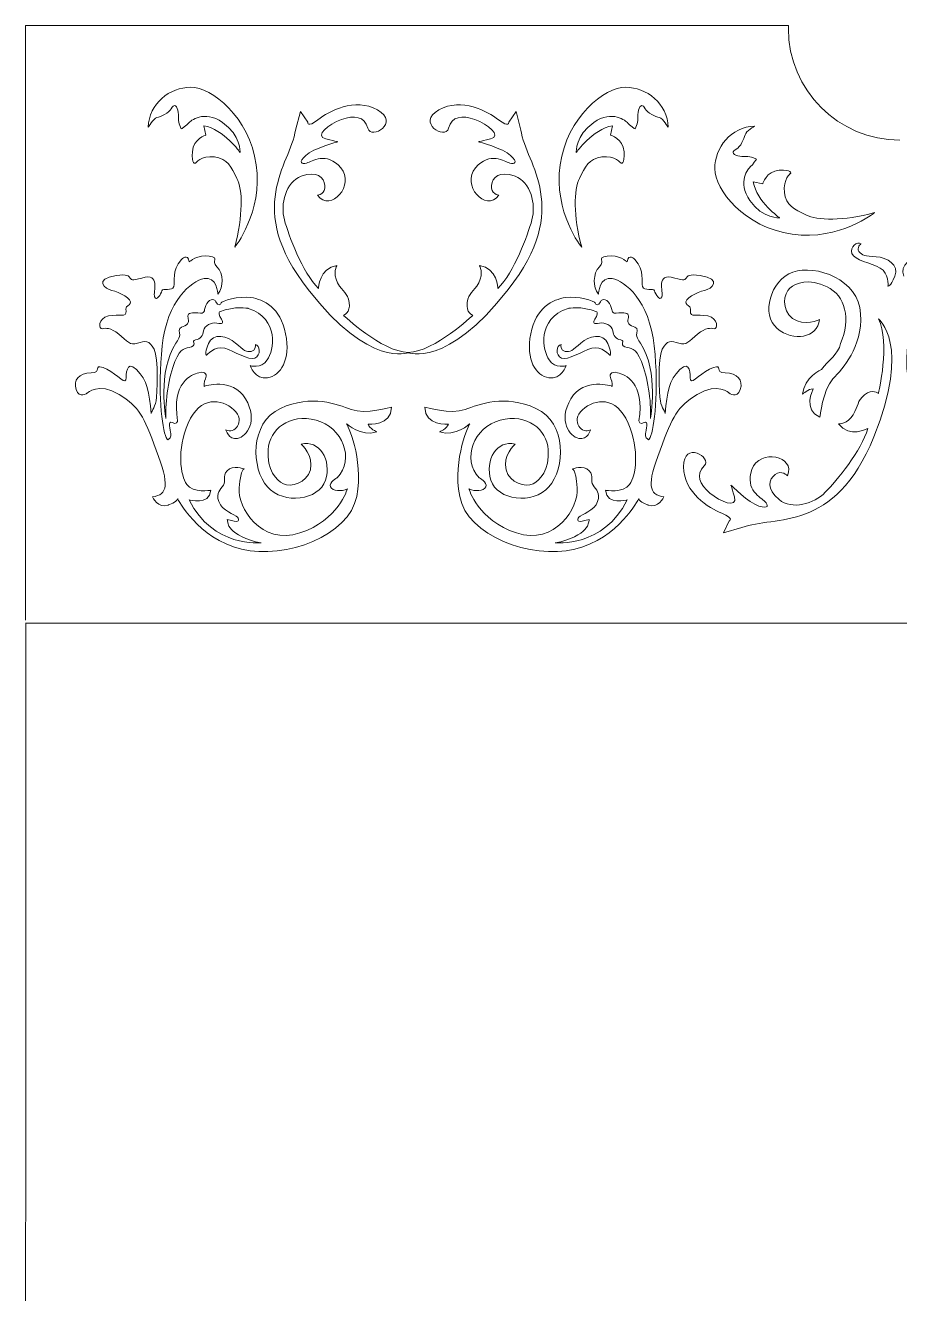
# Model space of a CAD drawing. Header units: millimetres. Extents: x -361 to 361, y -251 to 251.
# Drawn here: x 14.6 to 187.7, y 0 to 251.2 of the extents above; entities that cross this region are included whole.
import ezdxf

# ---------------------------------------------------------------- set-up
doc = ezdxf.new("R2010")
doc.units = ezdxf.units.MM
doc.header["$MEASUREMENT"] = 0
doc.layers.add('layer 1', color=7, linetype='Continuous')

msp = doc.modelspace()

# ---------------------------------------------------------------- linework, layer by layer
at = {"layer": 'layer 1', "lineweight": 9}
for points, knots in [([(14.5697, 133.3888), (14.5697, 133.3888), (14.5697, 251.1888), (14.5697, 251.1888), (14.5697, 251.1888), (14.5697, 251.1888), (14.5696, 251.1888), (14.5696, 251.1888), (14.5696, 251.1888), (14.5696, 251.1888), (165.6946, 251.1888), (165.6946, 251.1888)], [0, 0, 0, 0, 0.25, 0.25, 0.25, 0.25, 0.5, 0.5, 0.5, 0.5, 1, 1, 1, 1]), ([(45.1355, 231.3657), (45.1355, 231.3657), (45.4327, 230.6699), (45.4327, 230.6699), (45.4327, 230.6699), (45.4327, 230.6699), (45.1355, 231.3657), (45.1355, 231.3657)], [0, 0, 0, 0, 0.33333333, 0.33333333, 0.33333333, 0.33333333, 1, 1, 1, 1]), ([(49.9116, 231.3157), (49.9116, 231.3157), (50.3067, 229.4277), (50.3067, 229.4277), (50.3067, 229.4277), (50.3067, 229.4277), (49.9116, 231.3157), (49.9116, 231.3157)], [0, 0, 0, 0, 0.33333333, 0.33333333, 0.33333333, 0.33333333, 1, 1, 1, 1]), ([(130.8552, 231.3157), (130.8552, 231.3157), (130.4601, 229.4277), (130.4601, 229.4277), (130.4601, 229.4277), (130.4601, 229.4277), (130.8552, 231.3157), (130.8552, 231.3157)], [0, 0, 0, 0, 0.33333333, 0.33333333, 0.33333333, 0.33333333, 1, 1, 1, 1]), ([(135.6313, 231.3657), (135.6313, 231.3657), (135.3341, 230.6699), (135.3341, 230.6699), (135.3341, 230.6699), (135.3341, 230.6699), (135.6313, 231.3657), (135.6313, 231.3657)], [0, 0, 0, 0, 0.33333333, 0.33333333, 0.33333333, 0.33333333, 1, 1, 1, 1]), ([(158.6538, 224.9882), (158.6538, 224.9882), (159.3496, 224.691), (159.3496, 224.691), (159.3496, 224.691), (159.3496, 224.691), (158.6538, 224.9882), (158.6538, 224.9882)], [0, 0, 0, 0, 0.33333333, 0.33333333, 0.33333333, 0.33333333, 1, 1, 1, 1]), ([(158.7038, 220.2121), (158.7038, 220.2121), (160.5919, 219.817), (160.5919, 219.817), (160.5919, 219.817), (160.5919, 219.817), (158.7038, 220.2121), (158.7038, 220.2121)], [0, 0, 0, 0, 0.33333333, 0.33333333, 0.33333333, 0.33333333, 1, 1, 1, 1]), ([(182.7621, 214.098), (182.7621, 214.098), (182.7621, 214.098), (182.7621, 214.098), (182.7621, 214.098), (182.7621, 214.098), (182.7621, 214.098), (182.7621, 214.098)], [0, 0, 0, 0, 0.33333333, 0.33333333, 0.33333333, 0.33333333, 1, 1, 1, 1]), ([(56.0256, 207.2574), (56.0256, 207.2574), (56.0256, 207.2574), (56.0256, 207.2574), (56.0256, 207.2574), (56.0256, 207.2574), (56.0256, 207.2574), (56.0256, 207.2574)], [0, 0, 0, 0, 0.33333333, 0.33333333, 0.33333333, 0.33333333, 1, 1, 1, 1]), ([(124.7411, 207.2574), (124.7411, 207.2574), (124.7411, 207.2574), (124.7411, 207.2574), (124.7411, 207.2574), (124.7411, 207.2574), (124.7411, 207.2574), (124.7411, 207.2574)], [0, 0, 0, 0, 0.33333333, 0.33333333, 0.33333333, 0.33333333, 1, 1, 1, 1]), ([(185.4042, 199.571), (185.4042, 199.571), (185.4042, 199.571), (185.4042, 199.571), (185.4042, 199.571), (185.4042, 199.571), (185.4042, 199.571), (185.4042, 199.571)], [0, 0, 0, 0, 0.33333333, 0.33333333, 0.33333333, 0.33333333, 1, 1, 1, 1]), ([(183.5041, 193.078), (183.5041, 193.078), (183.5043, 193.078), (183.5043, 193.078), (183.5043, 193.078), (183.5043, 193.078), (183.5041, 193.078), (183.5041, 193.078)], [0, 0, 0, 0, 0.33333333, 0.33333333, 0.33333333, 0.33333333, 1, 1, 1, 1]), ([(90.3834, 186.3722), (90.3834, 186.3722), (90.3834, 186.3722), (90.3834, 186.3722), (90.3834, 186.3722), (90.3834, 186.3722), (90.3834, 186.3722), (90.3834, 186.3722)], [0, 0, 0, 0, 0.33333333, 0.33333333, 0.33333333, 0.33333333, 1, 1, 1, 1]), ([(90.3834, 186.3722), (90.3834, 186.3722), (90.3834, 186.3722), (90.3834, 186.3722), (90.3834, 186.3722), (90.3834, 186.3722), (90.3834, 186.3722), (90.3834, 186.3722)], [0, 0, 0, 0, 0.33333333, 0.33333333, 0.33333333, 0.33333333, 1, 1, 1, 1]), ([(176.003, 188.148), (176.003, 188.148), (176.003, 188.148), (176.003, 188.148), (176.003, 188.148), (176.003, 188.148), (176.003, 188.148), (176.003, 188.148)], [0, 0, 0, 0, 0.33333333, 0.33333333, 0.33333333, 0.33333333, 1, 1, 1, 1]), ([(50.4299, 185.8323), (50.4299, 185.8323), (50.4299, 185.8323), (50.4299, 185.8323), (50.4299, 185.8323), (50.4299, 185.8323), (50.4299, 185.8323), (50.4299, 185.8323)], [0, 0, 0, 0, 0.33333333, 0.33333333, 0.33333333, 0.33333333, 1, 1, 1, 1]), ([(130.3369, 185.8323), (130.3369, 185.8323), (130.3369, 185.8323), (130.3369, 185.8323), (130.3369, 185.8323), (130.3369, 185.8323), (130.3369, 185.8323), (130.3369, 185.8323)], [0, 0, 0, 0, 0.33333333, 0.33333333, 0.33333333, 0.33333333, 1, 1, 1, 1]), ([(42.4042, 173.3439), (42.4042, 173.3439), (42.4042, 173.3439), (42.4042, 173.3439), (42.4042, 173.3439), (42.4042, 173.3439), (42.4042, 173.3439), (42.4042, 173.3439)], [0, 0, 0, 0, 0.33333333, 0.33333333, 0.33333333, 0.33333333, 1, 1, 1, 1]), ([(138.3626, 173.3439), (138.3626, 173.3439), (138.3626, 173.3439), (138.3626, 173.3439), (138.3626, 173.3439), (138.3626, 173.3439), (138.3626, 173.3439), (138.3626, 173.3439)], [0, 0, 0, 0, 0.33333333, 0.33333333, 0.33333333, 0.33333333, 1, 1, 1, 1]), ([(42.4465, 169.5336), (42.4465, 169.5336), (42.4465, 169.5336), (42.4465, 169.5336), (42.4465, 169.5336), (42.4465, 169.5336), (42.4465, 169.5336), (42.4465, 169.5336)], [0, 0, 0, 0, 0.33333333, 0.33333333, 0.33333333, 0.33333333, 1, 1, 1, 1]), ([(138.3203, 169.5336), (138.3203, 169.5336), (138.3203, 169.5336), (138.3203, 169.5336), (138.3203, 169.5336), (138.3203, 169.5336), (138.3203, 169.5336), (138.3203, 169.5336)], [0, 0, 0, 0, 0.33333333, 0.33333333, 0.33333333, 0.33333333, 1, 1, 1, 1]), ([(54.565, 153.3419), (54.565, 153.3419), (55.4253, 153.1293), (55.4253, 153.1293), (55.4253, 153.1293), (55.4253, 153.1293), (54.565, 153.3419), (54.565, 153.3419)], [0, 0, 0, 0, 0.33333333, 0.33333333, 0.33333333, 0.33333333, 1, 1, 1, 1]), ([(126.2018, 153.3419), (126.2018, 153.3419), (125.3414, 153.1293), (125.3414, 153.1293), (125.3414, 153.1293), (125.3414, 153.1293), (126.2018, 153.3419), (126.2018, 153.3419)], [0, 0, 0, 0, 0.33333333, 0.33333333, 0.33333333, 0.33333333, 1, 1, 1, 1]), ([(14.6237, -104.4463), (14.6237, -104.4463), (14.6237, 13.3537), (14.6237, 13.3537), (14.6237, 13.3537), (14.6237, 13.3537), (14.6338, 15.05), (14.6338, 15.05), (14.6338, 15.05), (14.6338, 15.05), (14.6338, 132.8463), (14.6338, 132.8463)], [0, 0, 0, 0, 0.25, 0.25, 0.25, 0.25, 0.5, 0.5, 0.5, 0.5, 1, 1, 1, 1])]:
    msp.add_open_spline(points, degree=3, knots=knots, dxfattribs=at)
for points in [[(165.6946, 251.1888), (165.6874, 250.98), (165.6696, 250.7746), (165.6696, 250.5638)], [(165.6696, 250.5638), (165.6696, 238.3585), (175.5643, 228.4638), (187.7696, 228.4638)], [(47.3178, 238.9286), (43.2174, 238.9376), (38.9894, 235.7), (38.9121, 231.0274)], [(60.2926, 223.575), (58.9649, 233.0774), (51.4183, 238.9196), (47.3178, 238.9286)], [(120.4742, 223.575), (121.8019, 233.0774), (129.3485, 238.9196), (133.4489, 238.9286)], [(133.4489, 238.9286), (137.5494, 238.9376), (141.7774, 235.7), (141.8547, 231.0274)], [(72.5216, 232.5016), (74.7251, 234.1997), (79.739, 236.9827), (84.2973, 234.4384)], [(108.2452, 232.5016), (106.0417, 234.1997), (101.0278, 236.9827), (96.4695, 234.4384)], [(40.6192, 232.9249), (41.3426, 233.1187), (43.0437, 233.7961), (43.4705, 234.6858)], [(43.4705, 234.6858), (43.8968, 235.575), (44.4689, 235.5072), (44.7735, 234.3703)], [(44.7735, 234.3703), (45.0781, 233.2335), (44.7072, 232.1371), (45.1355, 231.3657)], [(46.892, 231.8364), (47.2224, 232.2567), (49.9353, 234.5344), (53.611, 231.9746)], [(68.0837, 230.4624), (68.0837, 230.4624), (69.0261, 234.1117), (69.0261, 234.1117)], [(69.0261, 234.1117), (69.0261, 234.1117), (70.4805, 231.9913), (70.4805, 231.9913)], [(84.2973, 234.4384), (88.856, 231.8942), (83.0228, 228.448), (82.386, 230.8246)], [(96.4695, 234.4384), (91.9108, 231.8942), (97.744, 228.448), (98.3808, 230.8246)], [(111.7407, 234.1117), (111.7407, 234.1117), (110.2863, 231.9913), (110.2863, 231.9913)], [(112.683, 230.4624), (112.683, 230.4624), (111.7407, 234.1117), (111.7407, 234.1117)], [(133.8748, 231.8364), (133.5443, 232.2567), (130.8315, 234.5344), (127.1558, 231.9746)], [(135.9933, 234.3703), (135.6887, 233.2335), (136.0595, 232.1371), (135.6313, 231.3657)], [(137.2963, 234.6858), (136.8699, 235.575), (136.2979, 235.5072), (135.9933, 234.3703)], [(140.1476, 232.9249), (139.4242, 233.1187), (137.7231, 233.7961), (137.2963, 234.6858)], [(38.9121, 231.0274), (38.9121, 231.0274), (39.8957, 232.731), (40.6192, 232.9249)], [(45.4327, 230.6699), (45.4327, 230.6699), (46.5621, 231.4157), (46.892, 231.8364)], [(57.0848, 226.0381), (57.0848, 226.0381), (53.868, 230.604), (49.9116, 231.3157)], [(53.611, 231.9746), (57.2877, 229.4151), (57.0848, 226.0381), (57.0848, 226.0381)], [(70.4805, 231.9913), (70.4805, 231.9913), (70.3186, 230.8031), (72.5216, 232.5016)], [(77.1669, 232.5278), (74.6385, 231.6288), (71.7193, 229.2963), (74.0911, 228.7128)], [(82.386, 230.8246), (81.7492, 233.2013), (79.6949, 233.4267), (77.1669, 232.5278)], [(98.3808, 230.8246), (99.0176, 233.2013), (101.0719, 233.4267), (103.5998, 232.5278)], [(103.5998, 232.5278), (106.1282, 231.6288), (109.0474, 229.2963), (106.6757, 228.7128)], [(110.2863, 231.9913), (110.2863, 231.9913), (110.4481, 230.8031), (108.2452, 232.5016)], [(127.1558, 231.9746), (123.4791, 229.4151), (123.682, 226.0381), (123.682, 226.0381)], [(123.682, 226.0381), (123.682, 226.0381), (126.8988, 230.604), (130.8552, 231.3157)], [(135.3341, 230.6699), (135.3341, 230.6699), (134.2046, 231.4157), (133.8748, 231.8364)], [(141.8547, 231.0274), (141.8547, 231.0274), (140.8711, 232.731), (140.1476, 232.9249)], [(151.0909, 222.8058), (151.0819, 226.9063), (154.3195, 231.1343), (158.9921, 231.2115)], [(158.9921, 231.2115), (158.9921, 231.2115), (157.2885, 230.228), (157.0946, 229.5045)], [(50.3067, 229.4277), (50.3067, 229.4277), (47.8267, 228.7632), (47.6364, 226.1644)], [(70.5705, 198.8595), (57.8631, 215.2218), (66.9893, 223.5233), (68.0837, 230.4624)], [(74.0911, 228.7128), (76.4622, 228.1302), (76.4622, 228.1302), (76.4622, 228.1302)], [(106.6757, 228.7128), (104.3046, 228.1302), (104.3046, 228.1302), (104.3046, 228.1302)], [(110.1963, 198.8595), (122.9037, 215.2218), (113.7775, 223.5233), (112.683, 230.4624)], [(130.4601, 229.4277), (130.4601, 229.4277), (132.9401, 228.7632), (133.1304, 226.1644)], [(157.0946, 229.5045), (156.9008, 228.7811), (156.2234, 227.0799), (155.3337, 226.6532)], [(47.6364, 226.1644), (47.4465, 223.5658), (48.2456, 223.8907), (48.2456, 223.8907)], [(76.4622, 228.1302), (76.4622, 228.1302), (71.6051, 226.8287), (70.0974, 225.4278)], [(70.2784, 223.9255), (71.3119, 224.2024), (74.183, 226.301), (77.0678, 222.9759)], [(110.4884, 223.9255), (109.4549, 224.2024), (106.5838, 226.301), (103.6989, 222.9759)], [(104.3046, 228.1302), (104.3046, 228.1302), (109.1617, 226.8287), (110.6694, 225.4278)], [(133.1304, 226.1644), (133.3203, 223.5658), (132.5212, 223.8907), (132.5212, 223.8907)], [(155.3337, 226.6532), (154.4446, 226.2268), (154.5123, 225.6548), (155.6492, 225.3502)], [(48.2456, 223.8907), (48.2456, 223.8907), (49.3879, 225.4152), (52.0136, 225.1224)], [(52.0136, 225.1224), (54.6395, 224.829), (55.317, 223.1274), (56.4707, 220.8888)], [(56.0256, 207.2574), (56.0256, 207.2574), (61.6201, 214.073), (60.2926, 223.575)], [(70.0974, 225.4278), (68.5896, 224.0268), (69.2449, 223.6485), (70.2784, 223.9255)], [(110.6694, 225.4278), (112.1771, 224.0268), (111.5219, 223.6485), (110.4884, 223.9255)], [(124.7411, 207.2574), (124.7411, 207.2574), (119.1467, 214.073), (120.4742, 223.575)], [(128.7531, 225.1224), (126.1273, 224.829), (125.4498, 223.1274), (124.2961, 220.8888)], [(132.5212, 223.8907), (132.5212, 223.8907), (131.3789, 225.4152), (128.7531, 225.1224)], [(155.6492, 225.3502), (156.7861, 225.0456), (157.8824, 225.4164), (158.6538, 224.9882)], [(159.3496, 224.691), (159.3496, 224.691), (158.6039, 223.5615), (158.1832, 223.2317)], [(69.2067, 221.3126), (66.0857, 220.1445), (65.0438, 215.7668), (65.8746, 212.6662)], [(73.9089, 219.471), (73.7001, 221.0771), (72.327, 222.481), (69.2067, 221.3126)], [(77.0678, 222.9759), (79.9527, 219.6508), (75.0388, 214.0141), (72.4363, 217.5256)], [(103.6989, 222.9759), (100.8141, 219.6508), (105.728, 214.0141), (108.3305, 217.5256)], [(106.8578, 219.471), (107.0667, 221.0771), (108.4398, 222.481), (111.5601, 221.3126)], [(111.5601, 221.3126), (114.6811, 220.1445), (115.723, 215.7668), (114.8922, 212.6662)], [(166.4446, 209.8311), (156.9421, 211.1588), (151.0999, 218.7054), (151.0909, 222.8058)], [(158.1832, 223.2317), (157.7628, 222.9012), (155.4851, 220.1884), (158.0449, 216.5127)], [(160.5919, 219.817), (160.5919, 219.817), (161.2564, 222.2969), (163.8551, 222.4873)], [(163.8551, 222.4873), (166.4538, 222.6771), (166.1289, 221.878), (166.1289, 221.878)], [(166.1289, 221.878), (166.1289, 221.878), (164.6043, 220.7357), (164.8972, 218.11)], [(56.4707, 220.8888), (57.6244, 218.6502), (57.6858, 213.4619), (56.0256, 207.2574)], [(72.4363, 217.5256), (72.4363, 217.5256), (74.1176, 217.8653), (73.9089, 219.471)], [(108.3305, 217.5256), (108.3305, 217.5256), (106.6491, 217.8653), (106.8578, 219.471)], [(124.2961, 220.8888), (123.1424, 218.6502), (123.081, 213.4619), (124.7411, 207.2574)], [(163.9814, 213.0388), (163.9814, 213.0388), (159.4156, 216.2556), (158.7038, 220.2121)], [(158.0449, 216.5127), (160.6045, 212.836), (163.9814, 213.0388), (163.9814, 213.0388)], [(164.8972, 218.11), (165.1905, 215.4842), (166.8921, 214.8067), (169.1307, 213.653)], [(182.7621, 214.098), (182.7621, 214.098), (175.9465, 208.5035), (166.4446, 209.8311)], [(169.1307, 213.653), (171.3694, 212.4993), (176.5576, 212.4378), (182.7621, 214.098)], [(65.8746, 212.6662), (66.7052, 209.5662), (69.4225, 202.3192), (72.6175, 199.0767)], [(114.8922, 212.6662), (114.0615, 209.5662), (111.3443, 202.3192), (108.1493, 199.0767)], [(178.245, 205.9791), (177.7526, 207.2601), (179.3391, 208.5054), (180.0761, 207.9425)], [(45.4887, 204.8116), (45.4887, 204.8116), (46.7454, 206.1823), (47.0191, 204.336)], [(135.2781, 204.8116), (135.2781, 204.8116), (134.0214, 206.1823), (133.7477, 204.336)], [(183.8487, 203.1202), (182.0307, 204.129), (178.7373, 204.6985), (178.245, 205.9791)], [(180.0761, 207.9425), (180.0761, 207.9425), (179.0716, 207.1154), (179.6584, 206.3837)], [(179.6584, 206.3837), (180.2459, 205.6517), (180.8657, 205.4332), (183.0419, 205.3725)], [(43.969, 199.4577), (44.2989, 200.4318), (43.4331, 202.5631), (45.4887, 204.8116)], [(47.0191, 204.336), (47.0191, 204.336), (48.7404, 205.9049), (50.9962, 205.4758)], [(50.9962, 205.4758), (53.2528, 205.0469), (51.2002, 204.718), (52.5203, 203.3735)], [(72.6175, 199.0767), (72.6175, 199.0767), (72.7298, 203.2049), (76.2783, 203.6023)], [(76.2783, 203.6023), (76.2783, 203.6023), (75.3426, 202.1336), (76.4133, 200.2046)], [(104.4885, 203.6023), (104.4885, 203.6023), (105.4242, 202.1336), (104.3534, 200.2046)], [(108.1493, 199.0767), (108.1493, 199.0767), (108.0369, 203.2049), (104.4885, 203.6023)], [(129.7706, 205.4758), (127.514, 205.0469), (129.5666, 204.718), (128.2465, 203.3735)], [(133.7477, 204.336), (133.7477, 204.336), (132.0264, 205.9049), (129.7706, 205.4758)], [(136.7978, 199.4577), (136.4678, 200.4318), (137.3336, 202.5631), (135.2781, 204.8116)], [(166.5718, 202.3141), (171.0843, 203.9054), (179.6567, 200.8919), (179.9869, 194.0581)], [(183.0419, 205.3725), (185.2193, 205.3108), (187.6505, 203.6677), (186.7576, 201.5046)], [(192.2409, 205.3725), (190.0635, 205.3108), (187.6323, 203.6677), (188.5252, 201.5046)], [(31.6983, 198.68), (30.2919, 198.9677), (28.0609, 200.9543), (32.5304, 201.6351)], [(32.5304, 201.6351), (37.0005, 202.3156), (33.7187, 199.9596), (37.6087, 201.1493)], [(37.6087, 201.1493), (41.4991, 202.3396), (39.7668, 198.3312), (40.1633, 197.4034)], [(49.9633, 201.0644), (47.446, 200.5372), (42.6311, 196.7364), (41.659, 187.6889)], [(52.7149, 197.9613), (52.7149, 197.9613), (52.4807, 201.5911), (49.9633, 201.0644)], [(52.5203, 203.3735), (53.8404, 202.0291), (53.8152, 199.3638), (52.7149, 197.9613)], [(128.2465, 203.3735), (126.9264, 202.0291), (126.9515, 199.3638), (128.0518, 197.9613)], [(128.0518, 197.9613), (128.0518, 197.9613), (128.2861, 201.5911), (130.8035, 201.0644)], [(130.8035, 201.0644), (133.3208, 200.5372), (138.1357, 196.7364), (139.1077, 187.6889)], [(143.158, 201.1493), (139.2676, 202.3396), (141, 198.3312), (140.6035, 197.4034)], [(148.2364, 201.6351), (143.7663, 202.3156), (147.0481, 199.9596), (143.158, 201.1493)], [(149.0685, 198.68), (150.4749, 198.9677), (152.7058, 200.9543), (148.2364, 201.6351)], [(163.4517, 191.1676), (160.2277, 193.8356), (162.0602, 200.7222), (166.5718, 202.3141)], [(173.3263, 199.4188), (169.6637, 201.1713), (167.1685, 200.1896), (165.9612, 199.1551)], [(185.4042, 199.571), (185.4042, 199.571), (185.6675, 202.1108), (183.8487, 203.1202)], [(186.7576, 201.5046), (185.8651, 199.3429), (185.4042, 199.571), (185.4042, 199.571)], [(35.3403, 196.1111), (35.9322, 196.9344), (33.1048, 198.3917), (31.6983, 198.68)], [(40.1633, 197.4034), (40.5591, 196.476), (41.4167, 197.9613), (41.6138, 198.6046)], [(41.6138, 198.6046), (41.8103, 199.2477), (43.6402, 198.483), (43.969, 199.4577)], [(90.3834, 186.3722), (90.3834, 186.3722), (82.7465, 183.1816), (70.5705, 198.8595)], [(76.4133, 200.2046), (77.4838, 198.2765), (78.366, 198.2913), (78.6855, 196.2723)], [(90.3834, 186.3722), (90.3834, 186.3722), (98.0203, 183.1816), (110.1963, 198.8595)], [(104.3534, 200.2046), (103.283, 198.2765), (102.4008, 198.2913), (102.0813, 196.2723)], [(139.153, 198.6046), (138.9564, 199.2477), (137.1265, 198.483), (136.7978, 199.4577)], [(140.6035, 197.4034), (140.2077, 196.476), (139.3501, 197.9613), (139.153, 198.6046)], [(145.4264, 196.1111), (144.8345, 196.9344), (147.662, 198.3917), (149.0685, 198.68)], [(165.9612, 199.1551), (164.7533, 198.1201), (164.2357, 194.8426), (166.5044, 193.1573)], [(176.003, 188.148), (178.0779, 193.0373), (176.9885, 197.6669), (173.3263, 199.4188)], [(34.5012, 194.557), (34.4453, 195.8713), (34.7494, 195.2882), (35.3403, 196.1111)], [(50.2977, 195.6916), (50.7973, 196.8595), (51.9319, 197.3109), (52.3093, 196.4522)], [(52.3093, 196.4522), (52.6877, 195.5937), (53.2888, 195.829), (53.335, 196.2103)], [(53.335, 196.2103), (53.3797, 196.5916), (56.7879, 197.6527), (59.2511, 197.2782)], [(59.2511, 197.2782), (61.714, 196.9046), (65.0972, 195.3), (66.119, 190.1098)], [(78.6855, 196.2723), (79.0051, 194.2527), (77.5857, 193.7622), (77.5857, 193.7622)], [(102.0813, 196.2723), (101.7617, 194.2527), (103.1811, 193.7622), (103.1811, 193.7622)], [(121.5157, 197.2782), (119.0528, 196.9046), (115.6696, 195.3), (114.6478, 190.1098)], [(127.4318, 196.2103), (127.3871, 196.5916), (123.9788, 197.6527), (121.5157, 197.2782)], [(128.4574, 196.4522), (128.079, 195.5937), (127.478, 195.829), (127.4318, 196.2103)], [(130.4691, 195.6916), (129.9695, 196.8595), (128.8349, 197.3109), (128.4574, 196.4522)], [(146.2656, 194.557), (146.3215, 195.8713), (146.0174, 195.2882), (145.4264, 196.1111)], [(29.8191, 191.0875), (29.1302, 190.9029), (28.8151, 193.1808), (31.0569, 193.6341)], [(31.0569, 193.6341), (33.2978, 194.0872), (34.5585, 193.2431), (34.5012, 194.557)], [(46.127, 191.694), (47.2102, 192.0585), (46.7963, 193.0553), (46.7544, 193.4866)], [(46.7544, 193.4866), (46.7124, 193.9184), (47.015, 194.4426), (48.6962, 194.229)], [(48.6962, 194.229), (50.3785, 194.0151), (49.799, 194.5245), (50.2977, 195.6916)], [(53.0012, 194.4221), (53.0012, 194.4221), (52.8222, 193.7095), (53.3889, 192.9752)], [(58.716, 195.1409), (58.716, 195.1409), (56.1279, 195.703), (53.0012, 194.4221)], [(62.4864, 184.9271), (63.7708, 186.7479), (64.9624, 193.0494), (58.716, 195.1409)], [(77.5857, 193.7622), (77.5857, 193.7622), (85.0672, 186.6459), (90.3834, 186.3722)], [(103.1811, 193.7622), (103.1811, 193.7622), (95.6996, 186.6459), (90.3834, 186.3722)], [(118.2804, 184.9271), (116.996, 186.7479), (115.8044, 193.0494), (122.0507, 195.1409)], [(122.0507, 195.1409), (122.0507, 195.1409), (124.6388, 195.703), (127.7656, 194.4221)], [(127.7656, 194.4221), (127.7656, 194.4221), (127.9446, 193.7095), (127.3779, 192.9752)], [(132.0706, 194.229), (130.3883, 194.0151), (130.9678, 194.5245), (130.4691, 195.6916)], [(134.0124, 193.4866), (134.0544, 193.9184), (133.7518, 194.4426), (132.0706, 194.229)], [(134.6398, 191.694), (133.5565, 192.0585), (133.9705, 193.0553), (134.0124, 193.4866)], [(149.7099, 193.6341), (147.469, 194.0872), (146.2083, 193.2431), (146.2656, 194.557)], [(150.9477, 191.0875), (151.6366, 190.9029), (151.9517, 193.1808), (149.7099, 193.6341)], [(179.9869, 194.0581), (180.3176, 187.2238), (176.4953, 183.3889), (174.491, 181.1602)], [(33.0544, 190.0347), (31.3712, 191.3556), (30.5084, 191.2722), (29.8191, 191.0875)], [(45.1128, 190.2414), (44.8912, 191.0682), (45.0437, 191.3301), (46.127, 191.694)], [(52.4845, 192.2161), (51.3906, 192.4398), (50.036, 191.7074), (49.8632, 190.7007)], [(53.3889, 192.9752), (53.9551, 192.2407), (53.578, 191.9924), (52.4845, 192.2161)], [(127.3779, 192.9752), (126.8117, 192.2407), (127.1888, 191.9924), (128.2822, 192.2161)], [(128.2822, 192.2161), (129.3762, 192.4398), (130.7308, 191.7074), (130.9036, 190.7007)], [(135.654, 190.2414), (135.8755, 191.0682), (135.7231, 191.3301), (134.6398, 191.694)], [(147.7124, 190.0347), (149.3956, 191.3556), (150.2584, 191.2722), (150.9477, 191.0875)], [(171.865, 192.9176), (171.4, 189.2022), (166.6757, 188.4996), (163.4517, 191.1676)], [(166.5044, 193.1573), (168.7735, 191.4714), (171.865, 192.9176), (171.865, 192.9176)], [(183.5043, 193.078), (183.5043, 193.078), (190.086, 188.0595), (182.5964, 169.6759)], [(183.5033, 178.2999), (183.5033, 178.2999), (185.9254, 188.3371), (183.5041, 193.078)], [(191.7784, 193.078), (191.7784, 193.078), (185.1968, 188.0595), (192.6863, 169.6759)], [(36.7877, 188.2292), (35.309, 187.6851), (34.7377, 188.7134), (33.0544, 190.0347)], [(40.0604, 187.0385), (39.1302, 188.8568), (38.2673, 188.7735), (36.7877, 188.2292)], [(44.3849, 188.274), (44.3849, 188.274), (45.3343, 189.4146), (45.1128, 190.2414)], [(48.2847, 188.8753), (47.2326, 188.6676), (48.6632, 188.0164), (47.46, 187.5461)], [(49.8632, 190.7007), (49.6897, 189.6944), (49.3366, 189.0835), (48.2847, 188.8753)], [(56.2025, 188.2642), (54.6192, 189.7602), (51.7382, 190.3175), (50.8401, 188.1566)], [(66.119, 190.1098), (67.1404, 184.9191), (65.1, 181.7875), (62.5456, 181.3988)], [(114.6478, 190.1098), (113.6264, 184.9191), (115.6668, 181.7875), (118.2212, 181.3988)], [(124.5643, 188.2642), (126.1476, 189.7602), (129.0286, 190.3175), (129.9267, 188.1566)], [(130.9036, 190.7007), (131.0771, 189.6944), (131.4302, 189.0835), (132.4821, 188.8753)], [(132.4821, 188.8753), (133.5342, 188.6676), (132.1036, 188.0164), (133.3068, 187.5461)], [(136.3819, 188.274), (136.3819, 188.274), (135.4325, 189.4146), (135.654, 190.2414)], [(140.7063, 187.0385), (141.6366, 188.8568), (142.4995, 188.7735), (143.9791, 188.2292)], [(143.9791, 188.2292), (145.4578, 187.6851), (146.0291, 188.7134), (147.7124, 190.0347)], [(40.4409, 176.8026), (40.6594, 178.1904), (40.9909, 185.2198), (40.0604, 187.0385)], [(42.4042, 173.3439), (42.4042, 173.3439), (40.6746, 182.5542), (44.3849, 188.274)], [(41.659, 187.6889), (40.6882, 178.6443), (41.6822, 171.4889), (42.4465, 169.5336)], [(47.46, 187.5461), (46.2566, 187.0763), (45.3827, 187.5805), (44.187, 184.6016)], [(50.8401, 188.1566), (49.9426, 185.9969), (50.4299, 185.8323), (50.4299, 185.8323)], [(50.4299, 185.8323), (50.4299, 185.8323), (52.0395, 187.8144), (54.0394, 187.242)], [(54.0394, 187.242), (56.0382, 186.6699), (58.7698, 184.7438), (60.0233, 185.3012)], [(59.31, 186.5867), (58.377, 186.4846), (57.7842, 186.7683), (56.2025, 188.2642)], [(60.1169, 187.9843), (60.1169, 187.9843), (60.2424, 186.6892), (59.31, 186.5867)], [(60.0233, 185.3012), (61.2774, 185.8588), (61.0361, 187.8612), (60.1169, 187.9843)], [(120.7435, 185.3012), (119.4894, 185.8588), (119.7307, 187.8612), (120.6499, 187.9843)], [(120.6499, 187.9843), (120.6499, 187.9843), (120.5244, 186.6892), (121.4568, 186.5867)], [(126.7274, 187.242), (124.7286, 186.6699), (121.997, 184.7438), (120.7435, 185.3012)], [(121.4568, 186.5867), (122.3898, 186.4846), (122.9826, 186.7683), (124.5643, 188.2642)], [(130.3369, 185.8323), (130.3369, 185.8323), (128.7273, 187.8144), (126.7274, 187.242)], [(129.9267, 188.1566), (130.8241, 185.9969), (130.3369, 185.8323), (130.3369, 185.8323)], [(133.3068, 187.5461), (134.5102, 187.0763), (135.3841, 187.5805), (136.5798, 184.6016)], [(138.3626, 173.3439), (138.3626, 173.3439), (140.0922, 182.5542), (136.3819, 188.274)], [(139.1077, 187.6889), (140.0785, 178.6443), (139.0845, 171.4889), (138.3203, 169.5336)], [(140.3259, 176.8026), (140.1073, 178.1904), (139.7759, 185.2198), (140.7063, 187.0385)], [(172.2479, 183.0579), (173.5258, 184.7182), (175.5894, 186.1361), (176.003, 188.148)], [(27.5783, 182.3657), (29.9309, 182.4056), (27.8621, 184.0657), (29.9475, 183.4436)], [(29.9475, 183.4436), (32.0345, 182.8214), (34.2619, 180.0214), (34.4538, 180.9585)], [(34.4538, 180.9585), (34.6457, 181.8961), (34.3838, 185.0754), (36.5647, 183.0007)], [(44.187, 184.6016), (42.991, 181.6236), (42.207, 176.8353), (42.4042, 173.3439)], [(59.0975, 183.7976), (59.0975, 183.7976), (61.2019, 183.1064), (62.4864, 184.9271)], [(62.5456, 181.3988), (59.9918, 181.0098), (59.0975, 183.7976), (59.0975, 183.7976)], [(118.2212, 181.3988), (120.775, 181.0098), (121.6693, 183.7976), (121.6693, 183.7976)], [(121.6693, 183.7976), (121.6693, 183.7976), (119.5649, 183.1064), (118.2804, 184.9271)], [(136.5798, 184.6016), (137.7757, 181.6236), (138.5598, 176.8353), (138.3626, 173.3439)], [(146.3129, 180.9585), (146.1211, 181.8961), (146.383, 185.0754), (144.2021, 183.0007)], [(150.8192, 183.4436), (148.7323, 182.8214), (146.5049, 180.0214), (146.3129, 180.9585)], [(153.1884, 182.3657), (150.8358, 182.4056), (152.9046, 184.0657), (150.8192, 183.4436)], [(24.6237, 179.0639), (23.9685, 180.9554), (25.2266, 182.3265), (27.5783, 182.3657)], [(36.5647, 183.0007), (38.7448, 180.9269), (39.0961, 178.5104), (39.4785, 174.3298)], [(44.7136, 172.855), (43.4432, 180.4897), (47.4661, 182.0107), (48.913, 182.3984)], [(48.913, 182.3984), (50.3599, 182.7861), (50.6091, 181.8559), (50.2309, 181.2007)], [(50.2309, 181.2007), (49.8526, 180.5455), (49.9708, 179.691), (49.9708, 179.691)], [(49.9708, 179.691), (49.9708, 179.691), (55.5438, 181.6274), (58.1612, 177.2337)], [(130.796, 179.691), (130.796, 179.691), (125.2229, 181.6274), (122.6056, 177.2337)], [(131.8538, 182.3984), (130.4069, 182.7861), (130.1576, 181.8559), (130.5359, 181.2007)], [(130.5359, 181.2007), (130.9142, 180.5455), (130.796, 179.691), (130.796, 179.691)], [(136.0532, 172.855), (137.3235, 180.4897), (133.3007, 182.0107), (131.8538, 182.3984)], [(144.2021, 183.0007), (142.022, 180.9269), (141.6707, 178.5104), (141.2883, 174.3298)], [(156.1431, 179.0639), (156.7983, 180.9554), (155.5402, 182.3265), (153.1884, 182.3657)], [(168.5046, 178.1354), (168.7042, 181.4532), (172.2479, 183.0579), (172.2479, 183.0579)], [(174.491, 181.1602), (172.4867, 178.9314), (171.9279, 173.6097), (171.9279, 173.6097)], [(26.8418, 178.3655), (26.8418, 178.3655), (25.2774, 177.172), (24.6237, 179.0639)], [(33.1274, 178.0559), (29.0097, 180.608), (26.8418, 178.3655), (26.8418, 178.3655)], [(147.6393, 178.0559), (151.7571, 180.608), (153.925, 178.3655), (153.925, 178.3655)], [(153.925, 178.3655), (153.925, 178.3655), (155.4894, 177.172), (156.1431, 179.0639)], [(171.9279, 173.6097), (168.4382, 175.017), (170.5751, 179.1702), (170.5751, 179.1702)], [(170.5751, 179.1702), (169.6196, 179.2898), (168.5046, 178.1354), (168.5046, 178.1354)], [(180.7796, 177.9973), (182.3688, 179.2838), (183.5033, 178.2999), (183.5033, 178.2999)], [(40.5009, 167.0723), (37.8667, 174.0092), (37.2446, 175.5041), (33.1274, 178.0559)], [(39.4785, 174.3298), (39.3041, 174.4304), (40.2217, 175.4151), (40.4409, 176.8026)], [(55.8611, 175.0671), (53.3843, 177.283), (49.1452, 177.8092), (46.8222, 172.4231)], [(58.1612, 177.2337), (60.778, 172.8399), (58.3905, 169.7632), (56.6059, 169.3957)], [(65.0945, 175.3242), (71.3006, 178.2056), (76.293, 176.1099), (79.1127, 175.0931)], [(115.6723, 175.3242), (109.4662, 178.2056), (104.4738, 176.1099), (101.6541, 175.0931)], [(122.6056, 177.2337), (119.9888, 172.8399), (122.3763, 169.7632), (124.1609, 169.3957)], [(124.9057, 175.0671), (127.3825, 177.283), (131.6216, 177.8092), (133.9446, 172.4231)], [(140.2659, 167.0723), (142.9001, 174.0092), (143.5222, 175.5041), (147.6393, 178.0559)], [(141.2883, 174.3298), (141.4626, 174.4304), (140.5451, 175.4151), (140.3259, 176.8026)], [(178.5102, 174.0634), (179.6447, 175.9545), (179.1907, 176.7111), (180.7796, 177.9973)], [(54.2673, 171.0953), (55.8953, 169.9807), (58.3386, 172.8509), (55.8611, 175.0671)], [(62.5016, 159.787), (59.3274, 163.3674), (58.8888, 172.4434), (65.0945, 175.3242)], [(72.1416, 173.0036), (66.9023, 174.3691), (62.8814, 171.187), (62.6385, 167.1347)], [(79.1127, 175.0931), (81.9324, 174.0763), (87.0724, 175.5638), (87.0724, 175.5638)], [(87.0724, 175.5638), (87.0837, 171.8011), (82.4315, 172.2156), (82.4315, 172.2156)], [(93.6944, 175.5638), (93.6831, 171.8011), (98.3353, 172.2156), (98.3353, 172.2156)], [(101.6541, 175.0931), (98.8344, 174.0763), (93.6944, 175.5638), (93.6944, 175.5638)], [(108.6252, 173.0036), (113.8645, 174.3691), (117.8853, 171.187), (118.1283, 167.1347)], [(118.2652, 159.787), (121.4394, 163.3674), (121.878, 172.4434), (115.6723, 175.3242)], [(126.4994, 171.0953), (124.8715, 169.9807), (122.4282, 172.8509), (124.9057, 175.0671)], [(175.6352, 172.2476), (175.6352, 172.2476), (177.375, 172.1716), (178.5102, 174.0634)], [(43.3931, 170.3417), (43.2132, 171.013), (42.7766, 173.056), (43.6421, 172.513)], [(43.6421, 172.513), (44.5077, 171.9696), (44.7136, 172.855), (44.7136, 172.855)], [(46.8222, 172.4231), (44.4994, 167.038), (45.284, 162.0425), (46.5337, 160.2726)], [(56.6059, 169.3957), (54.8212, 169.0283), (54.2673, 171.0953), (54.2673, 171.0953)], [(76.3042, 161.6028), (79.8771, 165.2182), (77.3813, 171.6388), (72.1416, 173.0036)], [(84.1702, 170.6876), (81.0216, 169.6224), (78.2, 172.3003), (78.2, 172.3003)], [(78.2, 172.3003), (78.2, 172.3003), (81.6609, 165.5849), (80.1814, 157.8775)], [(82.4315, 172.2156), (82.6807, 171.2854), (84.1702, 170.6876), (84.1702, 170.6876)], [(96.5966, 170.6876), (99.7451, 169.6224), (102.5668, 172.3003), (102.5668, 172.3003)], [(98.3353, 172.2156), (98.0861, 171.2854), (96.5966, 170.6876), (96.5966, 170.6876)], [(102.5668, 172.3003), (102.5668, 172.3003), (99.1059, 165.5849), (100.5854, 157.8775)], [(104.4626, 161.6028), (100.8897, 165.2182), (103.3855, 171.6388), (108.6252, 173.0036)], [(124.1609, 169.3957), (125.9456, 169.0283), (126.4994, 171.0953), (126.4994, 171.0953)], [(133.9446, 172.4231), (136.2674, 167.038), (135.4827, 162.0425), (134.2331, 160.2726)], [(137.1247, 172.513), (136.2591, 171.9696), (136.0532, 172.855), (136.0532, 172.855)], [(137.3737, 170.3417), (137.5536, 171.013), (137.9902, 173.056), (137.1247, 172.513)], [(172.9875, 158.7057), (175.2569, 160.9751), (180.1743, 166.9518), (181.3849, 171.34)], [(181.3849, 171.34), (181.3849, 171.34), (177.7536, 169.3732), (175.6352, 172.2476)], [(42.4465, 169.5336), (42.6998, 168.8861), (42.9189, 169.2176), (42.9189, 169.2176)], [(42.9189, 169.2176), (42.9189, 169.2176), (43.5731, 169.6699), (43.3931, 170.3417)], [(69.2112, 168.2307), (72.828, 169.1998), (75.2589, 165.0885), (74.0023, 161.0968)], [(111.5556, 168.2307), (107.9388, 169.1998), (105.5079, 165.0885), (106.7645, 161.0968)], [(137.8479, 169.2176), (137.8479, 169.2176), (137.1937, 169.6699), (137.3737, 170.3417)], [(138.3203, 169.5336), (138.067, 168.8861), (137.8479, 169.2176), (137.8479, 169.2176)], [(144.9209, 163.7741), (144.8449, 168.9942), (150.7459, 165.6656), (149.0061, 163.9258)], [(182.5964, 169.6759), (174.78, 150.4898), (163.0276, 154.2425), (156.471, 151.7208)], [(39.7748, 157.795), (42.7516, 158.2608), (43.135, 160.1353), (40.5009, 167.0723)], [(62.6385, 167.1347), (62.3952, 163.0817), (64.2447, 161.1403), (65.6579, 160.4117)], [(71.009, 163.1748), (71.7156, 165.9119), (69.2112, 168.2307), (69.2112, 168.2307)], [(109.7578, 163.1748), (109.0512, 165.9119), (111.5556, 168.2307), (111.5556, 168.2307)], [(118.1283, 167.1347), (118.3715, 163.0817), (116.5221, 161.1403), (115.1089, 160.4117)], [(140.9919, 157.795), (138.0152, 158.2608), (137.6318, 160.1353), (140.2659, 167.0723)], [(158.4624, 163.2445), (159.8996, 167.4054), (167.2381, 165.9682), (165.4983, 161.9587)], [(54.5596, 162.9765), (55.6812, 164.1632), (57.9015, 163.3181), (57.9015, 163.3181)], [(57.9015, 163.3181), (57.9015, 163.3181), (57.274, 163.5931), (56.8997, 159.6158)], [(126.2071, 162.9765), (125.0856, 164.1632), (122.8653, 163.3181), (122.8653, 163.3181)], [(122.8653, 163.3181), (122.8653, 163.3181), (123.4928, 163.5931), (123.8671, 159.6158)], [(152.4861, 154.5445), (149.9137, 155.6037), (144.9965, 158.5544), (144.9209, 163.7741)], [(149.0061, 163.9258), (147.2663, 162.186), (148.0982, 160.2942), (150.1406, 158.5544)], [(53.7772, 160.1089), (54.4103, 161.0534), (53.4376, 161.7897), (54.5596, 162.9765)], [(74.0023, 161.0968), (72.7456, 157.1051), (65.6761, 156.2078), (62.5016, 159.787)], [(65.6579, 160.4117), (67.0717, 159.6828), (70.3027, 160.4383), (71.009, 163.1748)], [(75.011, 159.8163), (74.6584, 160.7187), (76.3042, 161.6028), (76.3042, 161.6028)], [(105.7558, 159.8163), (106.1084, 160.7187), (104.4626, 161.6028), (104.4626, 161.6028)], [(106.7645, 161.0968), (108.0212, 157.1051), (115.0907, 156.2078), (118.2652, 159.787)], [(115.1089, 160.4117), (113.6951, 159.6828), (110.4641, 160.4383), (109.7578, 163.1748)], [(126.9896, 160.1089), (126.3565, 161.0534), (127.3292, 161.7897), (126.2071, 162.9765)], [(161.0348, 156.8899), (160.2782, 157.6465), (157.0252, 159.0836), (158.4624, 163.2445)], [(163.0772, 162.2613), (161.7907, 161.2774), (161.2614, 159.3863), (163.8335, 157.2682)], [(165.4983, 161.9587), (165.4983, 161.9587), (164.3634, 163.2449), (163.0772, 162.2613)], [(46.5337, 160.2726), (47.7833, 158.5028), (51.2765, 159.1065), (51.2765, 159.1065)], [(51.2765, 159.1065), (50.9907, 156.0391), (47.0262, 157.1922), (47.0262, 157.1922)], [(52.8713, 156.8753), (52.2695, 158.7079), (53.1444, 159.1634), (53.7772, 160.1089)], [(56.8997, 159.6158), (56.5258, 155.6386), (61.2968, 148.1665), (68.9369, 150.6567)], [(68.9369, 150.6567), (76.5765, 153.1469), (78.3401, 159.379), (78.3401, 159.379)], [(78.3401, 159.379), (77.1552, 158.84), (75.3631, 158.9137), (75.011, 159.8163)], [(102.4267, 159.379), (103.6116, 158.84), (105.4036, 158.9137), (105.7558, 159.8163)], [(111.8299, 150.6567), (104.1902, 153.1469), (102.4267, 159.379), (102.4267, 159.379)], [(123.8671, 159.6158), (124.2409, 155.6386), (119.47, 148.1665), (111.8299, 150.6567)], [(127.8955, 156.8753), (128.4973, 158.7079), (127.6224, 159.1634), (126.9896, 160.1089)], [(134.2331, 160.2726), (132.9835, 158.5028), (129.4903, 159.1065), (129.4903, 159.1065)], [(129.4903, 159.1065), (129.7761, 156.0391), (133.7405, 157.1922), (133.7405, 157.1922)], [(150.1406, 158.5544), (152.1834, 156.8142), (155.663, 155.4524), (154.9824, 157.7981)], [(154.9824, 157.7981), (154.3015, 160.1429), (154.3015, 160.1429), (154.3015, 160.1429)], [(154.3015, 160.1429), (154.3015, 160.1429), (157.8571, 156.5873), (159.8242, 155.982)], [(163.8335, 157.2682), (166.4055, 155.1494), (170.7177, 156.4359), (172.9875, 158.7057)], [(42.8639, 156.1862), (40.8524, 155.4252), (39.7748, 157.795), (39.7748, 157.795)], [(44.7372, 157.463), (44.5933, 156.7599), (42.8639, 156.1862), (42.8639, 156.1862)], [(57.389, 147.4507), (48.6337, 149.5356), (44.7372, 157.463), (44.7372, 157.463)], [(47.0262, 157.1922), (51.676, 147.6938), (61.2609, 148.7118), (61.2609, 148.7118)], [(56.5825, 153.7717), (56.1063, 154.3087), (53.4725, 155.043), (52.8713, 156.8753)], [(80.1814, 157.8775), (78.7018, 150.1706), (66.1442, 145.3658), (57.389, 147.4507)], [(100.5854, 157.8775), (102.065, 150.1706), (114.6225, 145.3658), (123.3778, 147.4507)], [(133.7405, 157.1922), (129.0908, 147.6938), (119.5059, 148.7118), (119.5059, 148.7118)], [(123.3778, 147.4507), (132.1331, 149.5356), (136.0296, 157.463), (136.0296, 157.463)], [(124.1843, 153.7717), (124.6605, 154.3087), (127.2943, 155.043), (127.8955, 156.8753)], [(136.0296, 157.463), (136.1735, 156.7599), (137.9029, 156.1862), (137.9029, 156.1862)], [(137.9029, 156.1862), (139.9144, 155.4252), (140.9919, 157.795), (140.9919, 157.795)], [(159.8242, 155.982), (161.7914, 155.3767), (161.7914, 156.1333), (161.0348, 156.8899)], [(55.3771, 151.3445), (54.5132, 152.1928), (54.565, 153.3419), (54.565, 153.3419)], [(55.4253, 153.1293), (56.8871, 152.6348), (57.0587, 153.2346), (56.5825, 153.7717)], [(125.3414, 153.1293), (123.8797, 152.6348), (123.7081, 153.2346), (124.1843, 153.7717)], [(125.3896, 151.3445), (126.2536, 152.1928), (126.2018, 153.3419), (126.2018, 153.3419)], [(153.9486, 153.032), (153.9486, 153.032), (155.0585, 153.486), (152.4861, 154.5445)], [(61.2609, 148.7118), (58.1381, 149.2043), (56.2412, 150.4958), (55.3771, 151.3445)], [(119.5059, 148.7118), (122.6287, 149.2043), (124.5255, 150.4958), (125.3896, 151.3445)], [(152.8394, 150.7123), (152.8394, 150.7123), (153.9486, 153.032), (153.9486, 153.032)], [(156.471, 151.7208), (156.471, 151.7208), (152.8394, 150.7123), (152.8394, 150.7123)], [(14.6846, 132.7857), (14.6846, 132.7857), (360.9879, 132.7857), (360.9879, 132.7857)]]:
    msp.add_open_spline(points, degree=3, dxfattribs=at)

doc.saveas('drawing.dxf')
